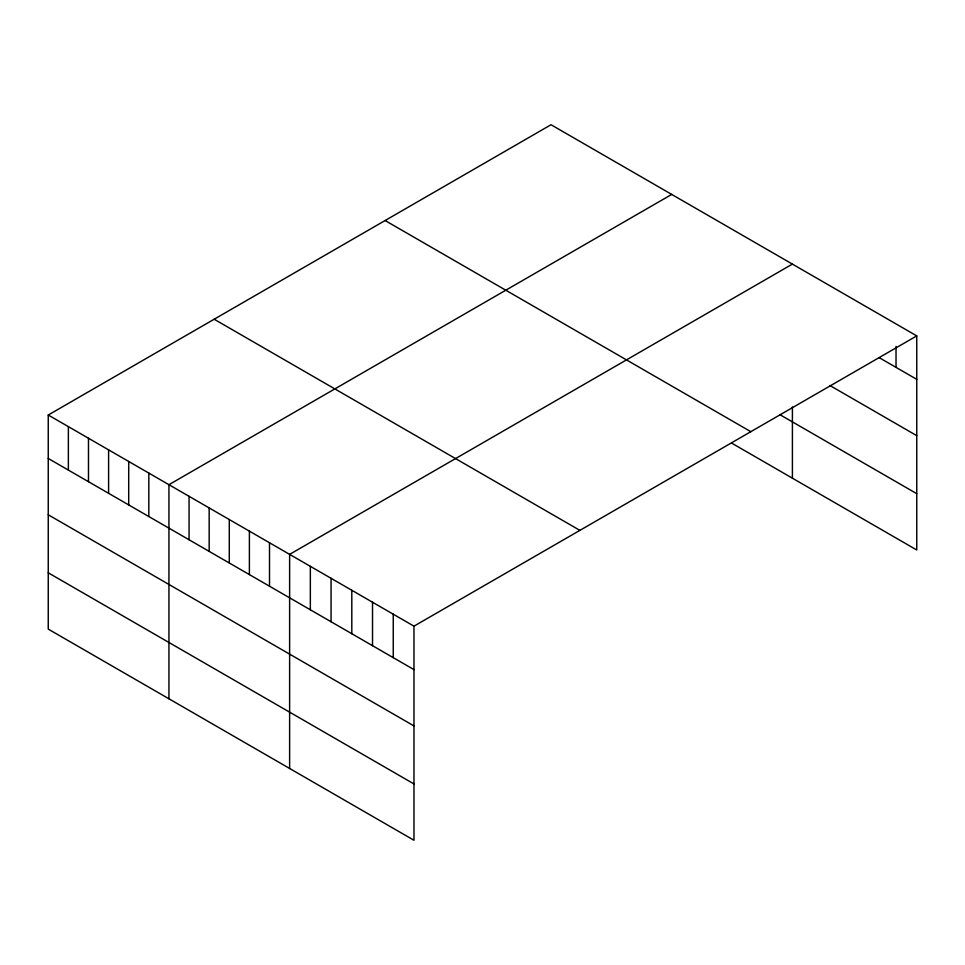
<?xml version="1.0" encoding="UTF-8"?>
<svg xmlns="http://www.w3.org/2000/svg" width="965" height="965" viewBox="0 0 965 965"><rect width="100%" height="100%" fill="white"/><g stroke="black" fill="none" stroke-linecap="round" stroke-linejoin="round"><path stroke-width="1.45" d="M916.75 335.892L413.973 626.164L413.973 840.262L48.25 629.108L48.25 415.022L551.027 124.738L916.75 335.892L916.75 549.978L732.061 443.345M671.712 194.423L168.935 484.695L168.935 698.793M792.41 264.096L289.621 554.38L289.621 768.466M879.187 357.653L916.75 379.342M829.972 385.542L916.75 435.649M779.829 414.624L916.75 493.67M385.107 220.539L750.83 431.681M214.17 319.234L579.893 530.376M48.25 415.022L413.973 626.164M48.25 458.471L413.973 669.614M48.25 514.779L413.973 725.921M48.25 572.8L413.973 783.942M896.027 346.399L896.027 367.375M792.41 407.001L792.41 478.194M393.25 614.198L393.25 657.648M372.526 602.232L372.526 645.682M351.803 590.266L351.803 633.716M331.067 578.312L331.067 621.75M310.344 566.346L310.344 609.784M269.512 542.764L269.512 586.213M249.392 531.148L249.392 574.597M229.284 519.532L229.284 562.981M209.164 507.928L209.164 551.377M189.056 496.312L189.056 539.761M148.827 473.079L148.827 516.528M128.707 461.475L128.707 504.924M108.599 449.859L108.599 493.308M88.478 438.243L88.478 481.692M68.37 426.639L68.37 470.076"/></g></svg>
